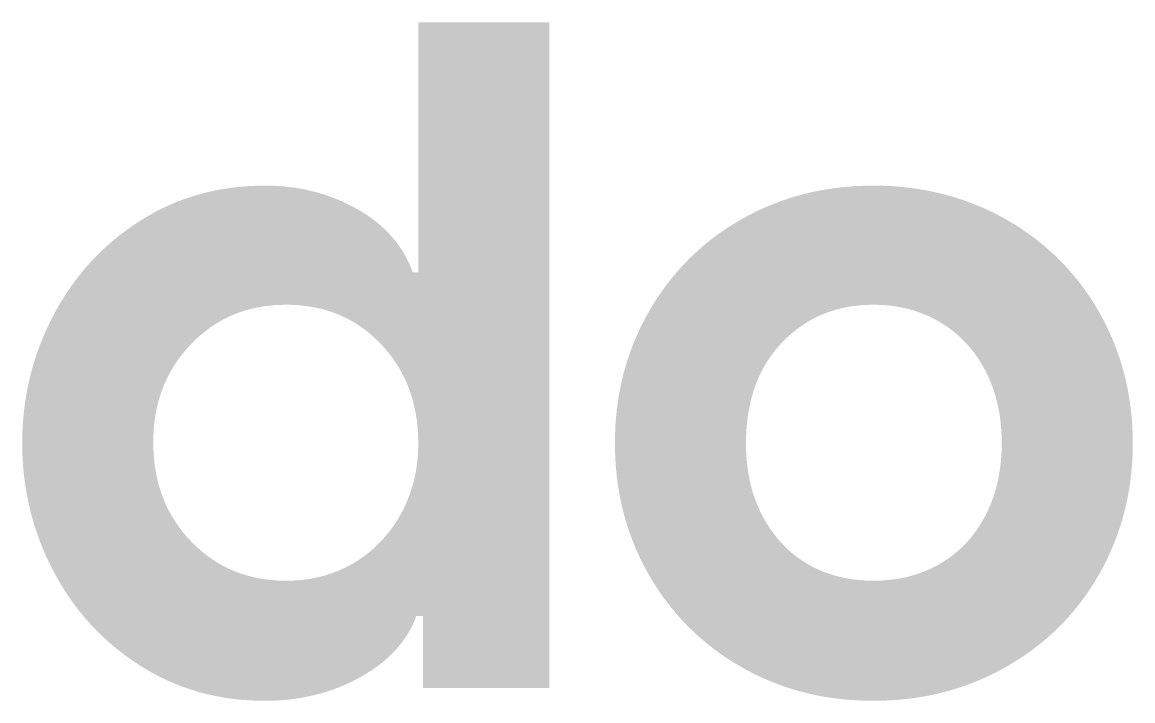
# Model space of a CAD drawing. Header units: millimetres. Extents: x 1807 to 1938, y 68 to 154.
# Drawn here: x 1832.11 to 1843.62, y 68.34 to 75.38 of the extents above; entities that cross this region are included whole.
import ezdxf

# ---------------------------------------------------------------- set-up
doc = ezdxf.new("R2010")
doc.units = ezdxf.units.MM

msp = doc.modelspace()

# ---------------------------------------------------------------- hatches: boundary and pattern name
at = {"true_color": 0x000000, "transparency": 33554687}
h = msp.add_hatch(color=18, dxfattribs=at)
edge = h.paths.add_edge_path(flags=0)
edge.add_spline(control_points=[(1834.628, 68.342), (1834.143, 68.342), (1833.709, 68.465), (1833.327, 68.711), (1832.944, 68.956), (1832.645, 69.283), (1832.432, 69.692), (1832.218, 70.1), (1832.111, 70.54), (1832.111, 71.013), (1832.111, 71.485), (1832.218, 71.925), (1832.432, 72.333), (1832.645, 72.742), (1832.944, 73.069), (1833.327, 73.314), (1833.709, 73.56), (1834.143, 73.683), (1834.628, 73.683), (1834.979, 73.683), (1835.298, 73.602), (1835.585, 73.439), (1835.872, 73.276), (1836.064, 73.058), (1836.16, 72.783), (1836.16, 72.783), (1836.217, 72.783), (1836.217, 72.783), (1836.217, 72.783), (1836.217, 75.377), (1836.217, 75.377), (1836.217, 75.377), (1837.576, 75.377), (1837.576, 75.377), (1837.576, 75.377), (1837.576, 68.476), (1837.576, 68.476), (1837.576, 68.476), (1836.265, 68.476), (1836.265, 68.476), (1836.265, 68.476), (1836.265, 69.223), (1836.265, 69.223), (1836.265, 69.223), (1836.198, 69.223), (1836.198, 69.223), (1836.102, 68.961), (1835.908, 68.749), (1835.614, 68.586), (1835.321, 68.424), (1834.992, 68.342), (1834.628, 68.342)], knot_values=[0, 0, 0, 0, 1, 1, 1, 2, 2, 2, 3, 3, 3, 4, 4, 4, 5, 5, 5, 6, 6, 6, 7, 7, 7, 8, 8, 8, 9, 9, 9, 10, 10, 10, 11, 11, 11, 12, 12, 12, 13, 13, 13, 14, 14, 14, 15, 15, 15, 16, 16, 16, 17, 17, 17, 17], degree=3, periodic=1)
edge = h.paths.add_edge_path(flags=0)
edge.add_spline(control_points=[(1834.848, 69.587), (1835.11, 69.587), (1835.344, 69.649), (1835.552, 69.773), (1835.759, 69.898), (1835.922, 70.068), (1836.04, 70.285), (1836.158, 70.502), (1836.217, 70.745), (1836.217, 71.013), (1836.217, 71.427), (1836.088, 71.77), (1835.829, 72.041), (1835.571, 72.313), (1835.244, 72.448), (1834.848, 72.448), (1834.453, 72.448), (1834.124, 72.313), (1833.863, 72.041), (1833.601, 71.77), (1833.47, 71.431), (1833.47, 71.022), (1833.47, 70.607), (1833.601, 70.264), (1833.863, 69.993), (1834.124, 69.722), (1834.453, 69.587), (1834.848, 69.587)], knot_values=[0, 0, 0, 0, 1, 1, 1, 2, 2, 2, 3, 3, 3, 4, 4, 4, 5, 5, 5, 6, 6, 6, 7, 7, 7, 8, 8, 8, 9, 9, 9, 9], degree=3, periodic=1)
h = msp.add_hatch(color=18, dxfattribs=at)
edge = h.paths.add_edge_path(flags=0)
edge.add_spline(control_points=[(1840.935, 68.342), (1840.431, 68.342), (1839.975, 68.459), (1839.567, 68.692), (1839.158, 68.925), (1838.838, 69.245), (1838.605, 69.654), (1838.372, 70.062), (1838.256, 70.515), (1838.256, 71.013), (1838.256, 71.51), (1838.372, 71.963), (1838.605, 72.372), (1838.838, 72.78), (1839.158, 73.101), (1839.567, 73.334), (1839.975, 73.566), (1840.431, 73.683), (1840.935, 73.683), (1841.44, 73.683), (1841.897, 73.566), (1842.309, 73.334), (1842.72, 73.101), (1843.043, 72.78), (1843.276, 72.372), (1843.508, 71.963), (1843.625, 71.51), (1843.625, 71.013), (1843.625, 70.515), (1843.508, 70.062), (1843.276, 69.654), (1843.043, 69.245), (1842.72, 68.925), (1842.309, 68.692), (1841.897, 68.459), (1841.44, 68.342), (1840.935, 68.342)], knot_values=[0, 0, 0, 0, 1, 1, 1, 2, 2, 2, 3, 3, 3, 4, 4, 4, 5, 5, 5, 6, 6, 6, 7, 7, 7, 8, 8, 8, 9, 9, 9, 10, 10, 10, 11, 11, 11, 12, 12, 12, 12], degree=3, periodic=1)
edge = h.paths.add_edge_path(flags=0)
edge.add_spline(control_points=[(1840.935, 69.587), (1841.191, 69.587), (1841.419, 69.644), (1841.62, 69.759), (1841.821, 69.874), (1841.979, 70.04), (1842.094, 70.257), (1842.208, 70.473), (1842.266, 70.725), (1842.266, 71.013), (1842.266, 71.3), (1842.208, 71.552), (1842.094, 71.769), (1841.979, 71.986), (1841.821, 72.153), (1841.62, 72.271), (1841.419, 72.389), (1841.191, 72.448), (1840.935, 72.448), (1840.553, 72.448), (1840.237, 72.317), (1839.988, 72.056), (1839.739, 71.794), (1839.615, 71.446), (1839.615, 71.013), (1839.615, 70.725), (1839.672, 70.473), (1839.787, 70.257), (1839.902, 70.04), (1840.058, 69.874), (1840.256, 69.759), (1840.454, 69.644), (1840.68, 69.587), (1840.935, 69.587)], knot_values=[0, 0, 0, 0, 1, 1, 1, 2, 2, 2, 3, 3, 3, 4, 4, 4, 5, 5, 5, 6, 6, 6, 7, 7, 7, 8, 8, 8, 9, 9, 9, 10, 10, 10, 11, 11, 11, 11], degree=3, periodic=1)

doc.saveas('drawing.dxf')
